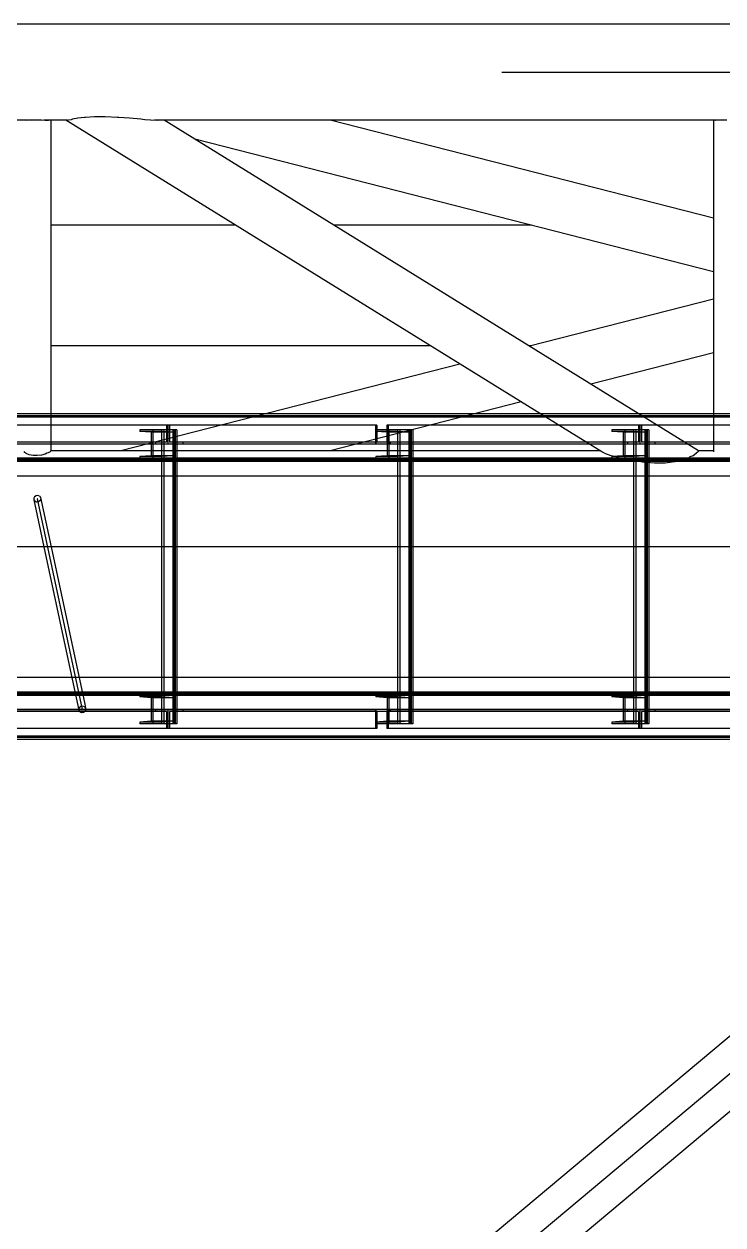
# Model space of a CAD drawing. Header units: millimetres. Extents: x 150209.93 to 150215.05, y 136675.65 to 136679.93.
# Drawn here: x 150211.1788 to 150211.2377, y 136676.4034 to 136676.5048 of the extents above; entities that cross this region are included whole.
import ezdxf

# ---------------------------------------------------------------- set-up
doc = ezdxf.new("R2010")
doc.units = ezdxf.units.MM
doc.header["$LTSCALE"] = 0.25
for name, pattern in [('CENTER', [50.8, 31.75, -6.35, 6.35, -6.35]), ('XKITLINE00', [0]), ('XKITLINE02', [4, 2, -2]), ('XKITLINE03', [6, 3, -1, 1, -1])]:
    doc.linetypes.add(name, pattern=pattern)

# ---------------------------------------------------------------- blocks, each defined once
blk = doc.blocks.new('çatıı')
at = {"color": 8, "linetype": 'XKITLINE00'}
for p, q in [((11718.31, 4370.57), (10454.12, 4370.57)), ((11254.39, 4329.97), (11244.78, 4329.97)), ((11253.3, 4329.87), (11252.68, 4329.97)), ((11253.56, 4329.91), (11253.14, 4329.97)), ((11253.41, 4329.89), (11253.3, 4329.87)), ((11254.67, 4330), (11253.41, 4329.89)), ((11256.26, 4330.06), (11254.67, 4330)), ((11258.02, 4330.07), (11256.26, 4330.06)), ((11259.78, 4330.03), (11258.02, 4330.07)), ((11261.37, 4329.94), (11259.78, 4330.03)), ((11270.77, 4329.97), (11260.78, 4329.97)), ((11262.06, 4329.87), (11261.37, 4329.94)), ((11262.31, 4329.95), (11261.81, 4329.9)), ((11262.63, 4329.93), (11262.06, 4329.87)), ((11262.47, 4329.97), (11262.31, 4329.95)), ((11262.89, 4329.97), (11262.63, 4329.93)), ((11263.72, 4329.97), (11263.72, 4190.41)), ((11496.3, 4190.05), (11270.09, 4329.97)), ((11270.37, 4329.88), (11270.16, 4329.97)), ((11271.23, 4330.08), (11270.38, 4329.88)), ((11272.34, 4330.18), (11271.23, 4330.08)), ((11272.86, 4330.41), (11272.34, 4330.18)), ((11275.17, 4330.84), (11272.86, 4330.41)), ((11277.97, 4331.1), (11275.17, 4330.84)), ((11278.35, 4331.18), (11277.97, 4331.1)), ((11282.16, 4331.46), (11278.35, 4331.18)), ((11286.74, 4331.45), (11282.16, 4331.46)), ((11291.86, 4331.17), (11286.74, 4331.45)), ((11292.5, 4331.1), (11291.86, 4331.17)), ((11296.91, 4330.83), (11292.5, 4331.1)), ((11301.75, 4330.4), (11296.91, 4330.83)), ((11303.48, 4330.18), (11301.75, 4330.4)), ((11305.82, 4330.08), (11303.48, 4330.18)), ((11308.94, 4329.88), (11305.82, 4330.08)), ((11545.39, 4329.97), (11307.45, 4329.97)), ((11308.78, 4329.97), (11308.35, 4329.92)), ((11308.99, 4329.87), (11308.94, 4329.88)), ((11309.73, 4329.97), (11308.99, 4329.87)), ((11537.1, 4190.47), (11311.58, 4329.97)), ((11543.31, 4288.67), (11381.68, 4329.97)), ((11543.31, 4329.97), (11543.31, 4190.13)), ((11544.28, 4329.87), (11543.67, 4329.97)), ((11544.55, 4329.91), (11544.14, 4329.97)), ((11544.4, 4329.89), (11544.28, 4329.87)), ((11545.66, 4330), (11544.4, 4329.89)), ((11547.25, 4330.06), (11545.66, 4330)), ((11549.01, 4330.07), (11547.25, 4330.06)), ((11543.31, 4266.07), (11324.5, 4321.98)), ((11341.71, 4285.67), (11263.72, 4285.67)), ((11466.58, 4285.67), (11383.2, 4285.67)), ((11543.31, 4254.48), (11465.69, 4234.65)), ((11423.83, 4234.87), (11263.72, 4234.87)), ((11466.58, 4234.87), (11465.32, 4234.87)), ((11543.31, 4231.88), (11491.55, 4218.65)), ((11436.33, 4227.14), (11293.23, 4190.57)), ((11462.19, 4211.15), (11381.68, 4190.57)), ((11495.45, 4190.57), (11263.72, 4190.57)), ((11537.1, 4190.47), (11536.82, 4190.37)), ((11543.31, 4190.57), (11536.94, 4190.57)), ((11252.32, 4190.23), (11252.6, 4189.79)), ((11253.3, 4189.45), (11252.6, 4189.79)), ((11253.41, 4189.36), (11253.3, 4189.45)), ((11254.67, 4188.86), (11253.41, 4189.36)), ((11256.26, 4188.57), (11254.67, 4188.86)), ((11258.02, 4188.52), (11256.26, 4188.57)), ((11259.78, 4188.71), (11258.02, 4188.52)), ((11261.37, 4189.12), (11259.78, 4188.71)), ((11262.06, 4189.45), (11261.37, 4189.12)), ((11262.63, 4189.61), (11262.06, 4189.45)), ((11263.44, 4190.04), (11262.63, 4189.61)), ((11263.64, 4190.37), (11263.44, 4190.04)), ((11263.72, 4190.41), (11263.64, 4190.37)), ((11497.4, 4189.45), (11496.3, 4190.05)), ((11500.2, 4188.44), (11497.47, 4189.41)), ((11502.29, 4187.95), (11500.2, 4188.44)), ((11503.95, 4187.46), (11502.29, 4187.95)), ((11508.52, 4186.49), (11503.95, 4187.46)), ((11512.7, 4185.91), (11508.52, 4186.49)), ((11513.39, 4185.79), (11512.7, 4185.91)), ((11518.41, 4185.32), (11513.39, 4185.79)), ((11526.87, 4185.8), (11522.98, 4185.32)), ((11527.24, 4185.91), (11526.87, 4185.8)), ((11530.24, 4186.5), (11527.24, 4185.91)), ((11532.81, 4187.47), (11530.24, 4186.5)), ((11533.44, 4187.95), (11532.81, 4187.47)), ((11534.77, 4188.46), (11533.44, 4187.95)), ((11536.01, 4189.42), (11534.77, 4188.46)), ((11536.88, 4190.05), (11536.01, 4189.45)), ((11536.01, 4189.45), (11536.01, 4189.42)), ((11536.82, 4190.37), (11536.88, 4190.05)), ((11522.98, 4185.32), (11518.41, 4185.32)), ((11718.3, 4149.97), (10454.11, 4149.97)), ((11763.8, 4122.36), (10108.48, 2736.29)), ((11763.8, 4090.58), (10139.31, 2730.33))]:
    blk.add_line(p, q, dxfattribs=at)
at = {"color": 8, "linetype": 'CENTER'}
for p, q in [((10454.12, 4350.27), (11840, 4350.27)), ((11840, 4170.27), (10096.38, 2710.27))]:
    blk.add_line(p, q, dxfattribs=at)
at = {"color": 116, "linetype": 'XKITLINE02', "true_color": 0x136734}
for p, q in [((11628.62, 4206.07), (10771.91, 4206.07)), ((11263.72, 4206.07), (11252.32, 4206.07)), ((11442.33, 4206.07), (11353.89, 4206.07)), ((11511.88, 4206.07), (11470.39, 4206.07)), ((11554.71, 4206.07), (11543.31, 4206.07)), ((11628.98, 4204.69), (10722.23, 4204.69)), ((11629.48, 4205.22), (10723.38, 4205.22)), ((11313.15, 4201.36), (11206.41, 4201.36)), ((11312.62, 4201.36), (11312.62, 4194.16)), ((11313.15, 4201.36), (11312.62, 4201.36)), ((11401.32, 4201.36), (11313.15, 4201.36)), ((11313.15, 4201.36), (11313.15, 4193.36)), ((11313.15, 4201.36), (11313.15, 4193.36)), ((11313.77, 4201.36), (11313.77, 4194.16)), ((11401.32, 4201.36), (11400.69, 4201.36)), ((11400.69, 4201.36), (11400.69, 4193.36)), ((11401.32, 4201.36), (11401.32, 4194.16)), ((11510.36, 4201.36), (11405.58, 4201.36)), ((11405.58, 4201.36), (11405.58, 4194.16)), ((11406.11, 4201.36), (11406.11, 4193.36)), ((11512.32, 4201.36), (11510.36, 4201.36)), ((11511.79, 4201.36), (11511.79, 4194.16)), ((11512.32, 4201.36), (11512.32, 4193.36)), ((11600.49, 4201.36), (11512.32, 4201.36)), ((11512.32, 4201.36), (11512.32, 4193.36)), ((11512.95, 4201.36), (11512.95, 4194.16)), ((11315.88, 4199.38), (11301.31, 4199.38)), ((11301.31, 4199.38), (11301.31, 4198.7)), ((11310.41, 4198.7), (11301.31, 4198.7)), ((11306.09, 4198.31), (11301.31, 4198.7)), ((11315.19, 4198.31), (11306.09, 4198.31)), ((11306.09, 4198.31), (11306.09, 4188.44)), ((11306.79, 4199.38), (11306.79, 4187.38)), ((11310.41, 4199.38), (11310.41, 4149.97)), ((11316.97, 4199.38), (11310.41, 4199.38)), ((11310.41, 4199.38), (11310.41, 4198.7)), ((11315.19, 4198.31), (11310.41, 4198.7)), ((11310.47, 4199.38), (11310.47, 4075.37)), ((11311.44, 4199.38), (11311.44, 4075.37)), ((11311.5, 4199.38), (11311.5, 4075.37)), ((11315.19, 4198.31), (11315.19, 4188.44)), ((11315.28, 4199.38), (11315.28, 4075.37)), ((11315.88, 4199.38), (11315.88, 4149.97)), ((11315.88, 4199.38), (11315.88, 4187.38)), ((11316.18, 4199.38), (11316.18, 4075.37)), ((11316.97, 4199.38), (11316.97, 4149.97)), ((11415.47, 4199.38), (11400.9, 4199.38)), ((11409.75, 4199.38), (11400.9, 4199.38)), ((11400.9, 4199.38), (11400.9, 4198.7)), ((11409.99, 4198.7), (11400.9, 4198.7)), ((11405.68, 4198.31), (11400.9, 4198.7)), ((11414.77, 4198.31), (11405.68, 4198.31)), ((11405.68, 4198.31), (11405.68, 4188.44)), ((11406.37, 4199.38), (11406.37, 4187.38)), ((11409.99, 4199.38), (11409.99, 4198.7)), ((11409.99, 4199.38), (11409.99, 4149.97)), ((11416.56, 4199.38), (11409.99, 4199.38)), ((11414.77, 4198.31), (11409.99, 4198.7)), ((11410.05, 4199.38), (11410.05, 4075.37)), ((11411.02, 4199.38), (11411.02, 4075.37)), ((11411.08, 4199.38), (11411.08, 4075.37)), ((11414.77, 4198.31), (11414.77, 4188.44)), ((11414.87, 4199.38), (11414.87, 4075.37)), ((11415.47, 4199.38), (11415.47, 4187.38)), ((11415.47, 4199.38), (11415.47, 4149.97)), ((11415.77, 4199.38), (11415.77, 4075.37)), ((11416.56, 4199.38), (11416.56, 4149.97)), ((11515.06, 4199.38), (11500.48, 4199.38)), ((11509.43, 4199.38), (11500.48, 4199.38)), ((11500.48, 4199.38), (11500.48, 4198.7)), ((11509.58, 4198.7), (11500.48, 4198.7)), ((11505.26, 4198.31), (11500.48, 4198.7)), ((11514.36, 4198.31), (11505.26, 4198.31)), ((11505.26, 4198.31), (11505.26, 4188.44)), ((11505.96, 4199.38), (11505.96, 4187.38)), ((11509.58, 4199.38), (11509.58, 4149.97)), ((11516.15, 4199.38), (11509.58, 4199.38)), ((11509.58, 4199.38), (11509.58, 4198.7)), ((11514.36, 4198.31), (11509.58, 4198.7)), ((11509.64, 4199.38), (11509.64, 4075.37)), ((11510.61, 4199.38), (11510.61, 4075.37)), ((11510.67, 4199.38), (11510.67, 4075.37)), ((11514.36, 4198.31), (11514.36, 4188.44)), ((11514.45, 4199.38), (11514.45, 4075.37)), ((11515.06, 4199.38), (11515.06, 4149.97)), ((11515.06, 4199.38), (11515.06, 4187.38)), ((11515.35, 4199.38), (11515.35, 4075.37)), ((11516.15, 4199.38), (11516.15, 4149.97)), ((11311.81, 4194.16), (11201.66, 4194.16)), ((11308.68, 4193.36), (11201.66, 4193.36)), ((11313.15, 4193.36), (11305.32, 4193.36)), ((11307.87, 4194.16), (11307.87, 4193.36)), ((11312.62, 4194.16), (11307.87, 4194.16)), ((11406.97, 4193.36), (11313.15, 4193.36)), ((11406.97, 4194.16), (11313.77, 4194.16)), ((11319.43, 4194.16), (11319.43, 4193.36)), ((11406.97, 4194.16), (11391.5, 4194.16)), ((11406.97, 4193.36), (11400.69, 4193.36)), ((11511.79, 4194.16), (11400.83, 4194.16)), ((11400.83, 4194.16), (11400.83, 4193.36)), ((11512.32, 4193.36), (11400.83, 4193.36)), ((11406.97, 4194.16), (11406.97, 4193.36)), ((11507.04, 4194.16), (11507.04, 4193.36)), ((11511.79, 4194.16), (11507.04, 4194.16)), ((11512.32, 4193.36), (11507.04, 4193.36)), ((11606.14, 4193.36), (11512.32, 4193.36)), ((11606.14, 4194.16), (11512.95, 4194.16)), ((11518.6, 4194.16), (11518.6, 4193.36)), ((11636.37, 4187.37), (10492, 4187.37)), ((11634.04, 4186.52), (10492.13, 4186.52)), ((11641.67, 4187.37), (10606.3, 4187.37)), ((11641.69, 4186.52), (10606.3, 4186.52)), ((11633.47, 4186.07), (10703.06, 4186.07)), ((11632.58, 4187.46), (10704.55, 4187.46)), ((11633.3, 4186.92), (10704.61, 4186.92)), ((11306.09, 4188.44), (11301.31, 4188.06)), ((11310.41, 4188.06), (11301.31, 4188.06)), ((11301.31, 4188.06), (11301.31, 4187.38)), ((11315.88, 4187.38), (11301.31, 4187.38)), ((11315.19, 4188.44), (11306.09, 4188.44)), ((11315.19, 4188.44), (11310.41, 4188.06)), ((11310.41, 4188.06), (11310.41, 4187.38)), ((11405.68, 4188.44), (11400.9, 4188.06)), ((11409.99, 4188.06), (11400.9, 4188.06)), ((11400.9, 4188.06), (11400.9, 4187.38)), ((11415.47, 4187.38), (11400.9, 4187.38)), ((11414.77, 4188.44), (11405.68, 4188.44)), ((11414.77, 4188.44), (11409.99, 4188.06)), ((11409.99, 4188.06), (11409.99, 4187.38)), ((11505.26, 4188.44), (11500.48, 4188.06)), ((11509.58, 4188.06), (11500.48, 4188.06)), ((11500.48, 4188.06), (11500.48, 4187.38)), ((11515.06, 4187.38), (11500.48, 4187.38)), ((11514.36, 4188.44), (11505.26, 4188.44)), ((11514.36, 4188.44), (11509.58, 4188.06)), ((11509.58, 4188.06), (11509.58, 4187.38)), ((11642.97, 4179.87), (10492, 4179.87)), ((11256.91, 4171.15), (11256.57, 4170.5)), ((11256.57, 4170.5), (11256.61, 4169.79)), ((11257.56, 4171.57), (11256.91, 4171.15)), ((11258.33, 4171.64), (11257.56, 4171.57)), ((11259.02, 4171.34), (11258.33, 4171.64)), ((11259.02, 4171.34), (11259.45, 4170.76)), ((11259.45, 4170.76), (11259.49, 4170.05)), ((11259.45, 4170.76), (11263.88, 4149.97)), ((11256.61, 4169.79), (11257.04, 4169.21)), ((11256.61, 4169.79), (11260.84, 4149.97)), ((11257.73, 4168.91), (11257.04, 4169.21)), ((11258.5, 4168.98), (11257.73, 4168.91)), ((11259.15, 4169.4), (11258.5, 4168.98)), ((11259.49, 4170.05), (11259.15, 4169.4)), ((11657.93, 4094.87), (10690.64, 4094.87)), ((11275.65, 4094.87), (11272.6, 4094.87)), ((11310.41, 4094.87), (11310.41, 4075.37)), ((11315.88, 4094.87), (11315.88, 4075.37)), ((11316.97, 4094.87), (11316.97, 4075.37)), ((11409.99, 4094.87), (11409.99, 4075.37)), ((11415.47, 4094.87), (11415.47, 4075.37)), ((11416.56, 4094.87), (11416.56, 4075.37)), ((11509.58, 4094.87), (11509.58, 4075.37)), ((11515.06, 4094.87), (11515.06, 4075.37)), ((11516.15, 4094.87), (11516.15, 4075.37)), ((11649.64, 4087.29), (10481.46, 4087.29)), ((11650.11, 4087.82), (10482.26, 4087.82)), ((11659.14, 4087.37), (10492, 4087.37)), ((11658.89, 4088.22), (10492.13, 4088.22)), ((11649.28, 4088.67), (10691.97, 4088.67)), ((11276.97, 4088.67), (11273.93, 4088.67)), ((11315.88, 4087.37), (11301.31, 4087.37)), ((11301.31, 4087.37), (11301.31, 4086.69)), ((11310.41, 4086.69), (11301.31, 4086.69)), ((11306.09, 4086.31), (11301.31, 4086.69)), ((11315.19, 4086.31), (11306.09, 4086.31)), ((11306.09, 4086.31), (11306.09, 4076.44)), ((11306.79, 4087.37), (11306.79, 4075.37)), ((11310.41, 4087.37), (11310.41, 4086.69)), ((11315.19, 4086.31), (11310.41, 4086.69)), ((11315.19, 4086.31), (11315.19, 4076.44)), ((11315.88, 4087.37), (11315.88, 4075.37)), ((11415.47, 4087.37), (11400.9, 4087.37)), ((11400.9, 4087.37), (11400.9, 4086.69)), ((11409.99, 4086.69), (11400.9, 4086.69)), ((11405.68, 4086.31), (11400.9, 4086.69)), ((11414.77, 4086.31), (11405.68, 4086.31)), ((11405.68, 4086.31), (11405.68, 4076.44)), ((11406.37, 4087.37), (11406.37, 4075.37)), ((11409.99, 4087.37), (11409.99, 4086.69)), ((11414.77, 4086.31), (11409.99, 4086.69)), ((11414.77, 4086.31), (11414.77, 4076.44)), ((11415.47, 4087.37), (11415.47, 4075.37)), ((11515.06, 4087.37), (11500.48, 4087.37)), ((11500.48, 4087.37), (11500.48, 4086.69)), ((11509.58, 4086.69), (11500.48, 4086.69)), ((11505.26, 4086.31), (11500.48, 4086.69)), ((11514.36, 4086.31), (11505.26, 4086.31)), ((11505.26, 4086.31), (11505.26, 4076.44)), ((11505.96, 4087.37), (11505.96, 4075.37)), ((11509.58, 4087.37), (11509.58, 4086.69)), ((11514.36, 4086.31), (11509.58, 4086.69)), ((11514.36, 4086.31), (11514.36, 4076.44)), ((11515.06, 4087.37), (11515.06, 4075.37)), ((11313.15, 4081.39), (11201.66, 4081.39)), ((11312.62, 4080.59), (11201.66, 4080.59)), ((11275.26, 4082.42), (11275.59, 4080.91)), ((11275.89, 4082.27), (11275.54, 4081.62)), ((11275.54, 4081.62), (11275.59, 4080.91)), ((11275.59, 4080.91), (11276.01, 4080.33)), ((11276.53, 4082.69), (11275.89, 4082.27)), ((11276.7, 4080.03), (11276.01, 4080.33)), ((11277.3, 4082.75), (11276.53, 4082.69)), ((11277.48, 4080.1), (11276.7, 4080.03)), ((11278, 4082.46), (11277.3, 4082.75)), ((11278.12, 4080.51), (11277.48, 4080.1)), ((11278, 4082.46), (11278.42, 4081.87)), ((11278.06, 4083.56), (11278.42, 4081.87)), ((11278.47, 4081.16), (11278.12, 4080.51)), ((11278.42, 4081.87), (11278.47, 4081.16)), ((11307.87, 4081.39), (11307.87, 4080.59)), ((11312.62, 4080.59), (11312.62, 4073.39)), ((11319.43, 4081.39), (11313.15, 4081.39)), ((11313.15, 4081.39), (11313.15, 4073.39)), ((11406.97, 4081.39), (11313.15, 4081.39)), ((11313.15, 4081.39), (11313.15, 4073.39)), ((11319.43, 4080.59), (11313.77, 4080.59)), ((11313.77, 4080.59), (11313.77, 4073.39)), ((11406.97, 4080.59), (11313.77, 4080.59)), ((11319.43, 4081.39), (11319.43, 4080.59)), ((11400.69, 4081.39), (11400.69, 4073.39)), ((11406.11, 4081.39), (11400.83, 4081.39)), ((11400.83, 4081.39), (11400.83, 4080.59)), ((11512.32, 4081.39), (11400.83, 4081.39)), ((11511.79, 4080.59), (11400.83, 4080.59)), ((11401.32, 4080.59), (11401.32, 4073.39)), ((11405.58, 4080.59), (11405.58, 4073.39)), ((11406.11, 4081.39), (11406.11, 4073.39)), ((11406.97, 4081.39), (11406.97, 4080.59)), ((11507.04, 4081.39), (11507.04, 4080.59)), ((11511.79, 4080.59), (11511.79, 4073.39)), ((11518.6, 4081.39), (11512.32, 4081.39)), ((11512.32, 4081.39), (11512.32, 4073.39)), ((11606.14, 4081.39), (11512.32, 4081.39)), ((11512.32, 4081.39), (11512.32, 4073.39)), ((11518.6, 4080.59), (11512.95, 4080.59)), ((11512.95, 4080.59), (11512.95, 4073.39)), ((11606.14, 4080.59), (11512.95, 4080.59)), ((11518.6, 4081.39), (11518.6, 4080.59)), ((11306.09, 4076.44), (11301.31, 4076.05)), ((11310.41, 4076.05), (11301.31, 4076.05)), ((11301.31, 4076.05), (11301.31, 4075.37)), ((11315.88, 4075.37), (11301.31, 4075.37)), ((11315.19, 4076.44), (11306.09, 4076.44)), ((11315.19, 4076.44), (11310.41, 4076.05)), ((11310.41, 4076.05), (11310.41, 4075.37)), ((11316.97, 4075.37), (11310.41, 4075.37)), ((11405.68, 4076.44), (11400.9, 4076.05)), ((11409.99, 4076.05), (11400.9, 4076.05)), ((11400.9, 4076.05), (11400.9, 4075.37)), ((11415.47, 4075.37), (11400.9, 4075.37)), ((11406.11, 4075.37), (11400.9, 4075.37)), ((11414.77, 4076.44), (11405.68, 4076.44)), ((11414.77, 4076.44), (11409.99, 4076.05)), ((11409.99, 4076.05), (11409.99, 4075.37)), ((11416.56, 4075.37), (11409.99, 4075.37)), ((11505.26, 4076.44), (11500.48, 4076.05)), ((11509.58, 4076.05), (11500.48, 4076.05)), ((11500.48, 4076.05), (11500.48, 4075.37)), ((11515.06, 4075.37), (11500.48, 4075.37)), ((11514.36, 4076.44), (11505.26, 4076.44)), ((11514.36, 4076.44), (11509.58, 4076.05)), ((11509.58, 4076.05), (11509.58, 4075.37)), ((11516.15, 4075.37), (11509.58, 4075.37)), ((11653.17, 4070.06), (10481.46, 4070.06)), ((11653.86, 4069.52), (10482.26, 4069.52)), ((11313.15, 4073.39), (11206.41, 4073.39)), ((11313.77, 4073.39), (11313.15, 4073.39)), ((11401.32, 4073.39), (11313.15, 4073.39)), ((11406.11, 4073.39), (11405.58, 4073.39)), ((11512.32, 4073.39), (11405.58, 4073.39)), ((11512.95, 4073.39), (11512.32, 4073.39)), ((11600.49, 4073.39), (11512.32, 4073.39))]:
    blk.add_line(p, q, dxfattribs=at)
at = {"color": 7, "linetype": 'XKITLINE00'}
for p, q in [((11353.89, 4206.07), (11263.72, 4206.07)), ((11470.39, 4206.07), (11442.33, 4206.07)), ((11543.31, 4206.07), (11511.88, 4206.07)), ((11260.84, 4149.97), (11275.26, 4082.42)), ((11263.88, 4149.97), (11278.06, 4083.56)), ((11310.41, 4149.97), (11310.41, 4094.87)), ((11315.88, 4149.97), (11315.88, 4094.87)), ((11316.97, 4149.97), (11316.97, 4094.87)), ((11409.99, 4149.97), (11409.99, 4094.87)), ((11415.47, 4149.97), (11415.47, 4094.87)), ((11416.56, 4149.97), (11416.56, 4094.87)), ((11509.58, 4149.97), (11509.58, 4094.87)), ((11515.06, 4149.97), (11515.06, 4094.87)), ((11516.15, 4149.97), (11516.15, 4094.87)), ((11272.6, 4094.87), (10984.67, 4094.87)), ((11563.58, 4094.87), (11275.65, 4094.87)), ((11273.93, 4088.67), (10986, 4088.67)), ((11564.9, 4088.67), (11276.97, 4088.67)), ((11653.41, 4068.67), (10481.36, 4068.67))]:
    blk.add_line(p, q, dxfattribs=at)
at = {"color": 1, "linetype": 'XKITLINE03'}
for p, q in [((11315.88, 4075.37), (11315.88, 4199.38)), ((11415.47, 4075.37), (11415.47, 4199.38)), ((11515.06, 4075.37), (11515.06, 4199.38)), ((11313.15, 4193.36), (11206.94, 4193.36)), ((11400.69, 4193.36), (11313.15, 4193.36)), ((11512.32, 4193.36), (11406.11, 4193.36)), ((11599.86, 4193.36), (11512.32, 4193.36)), ((11648.25, 4187.37), (10493.82, 4187.37)), ((11315.88, 4187.38), (11306.79, 4187.38)), ((11415.47, 4187.38), (11406.37, 4187.38)), ((11515.06, 4187.38), (11505.96, 4187.38)), ((11258.03, 4170.27), (11277, 4081.39)), ((10493.82, 4087.37), (11648.25, 4087.37)), ((11315.88, 4087.37), (11306.79, 4087.37)), ((11415.47, 4087.37), (11406.37, 4087.37)), ((11515.06, 4087.37), (11505.96, 4087.37)), ((11206.94, 4081.39), (11313.15, 4081.39)), ((11313.15, 4081.39), (11400.69, 4081.39)), ((11406.11, 4081.39), (11512.32, 4081.39)), ((11512.32, 4081.39), (11599.86, 4081.39))]:
    blk.add_line(p, q, dxfattribs=at)
at = {"color": 1, "linetype": 'XKITLINE00'}
for centre in [(11315.88, 4199.38), (11415.47, 4199.38), (11515.06, 4199.38), (11313.15, 4193.36), (11313.15, 4193.36), (11400.69, 4193.36), (11406.11, 4193.36), (11512.32, 4193.36), (11512.32, 4193.36), (11306.79, 4187.38), (11315.88, 4187.38), (11406.37, 4187.38), (11415.47, 4187.38), (11505.96, 4187.38), (11515.06, 4187.38), (11258.03, 4170.27), (11306.79, 4087.37), (11315.88, 4087.37), (11406.37, 4087.37), (11415.47, 4087.37), (11505.96, 4087.37), (11515.06, 4087.37), (11277, 4081.39), (11313.15, 4081.39), (11313.15, 4081.39), (11400.69, 4081.39), (11406.11, 4081.39), (11512.32, 4081.39), (11512.32, 4081.39), (11315.88, 4075.37), (11415.47, 4075.37), (11515.06, 4075.37)]:
    blk.add_circle(centre, 0.05, dxfattribs=at)

msp = doc.modelspace()

# ---------------------------------------------------------------- block references
at = {"xscale": 0.0002000170049888334, "yscale": 0.0002000170049888334, "zscale": 0.0002000170049888334}
msp.add_blockref('çatıı', (150208.92807, 136675.63059), dxfattribs=at)

doc.saveas('drawing.dxf')
